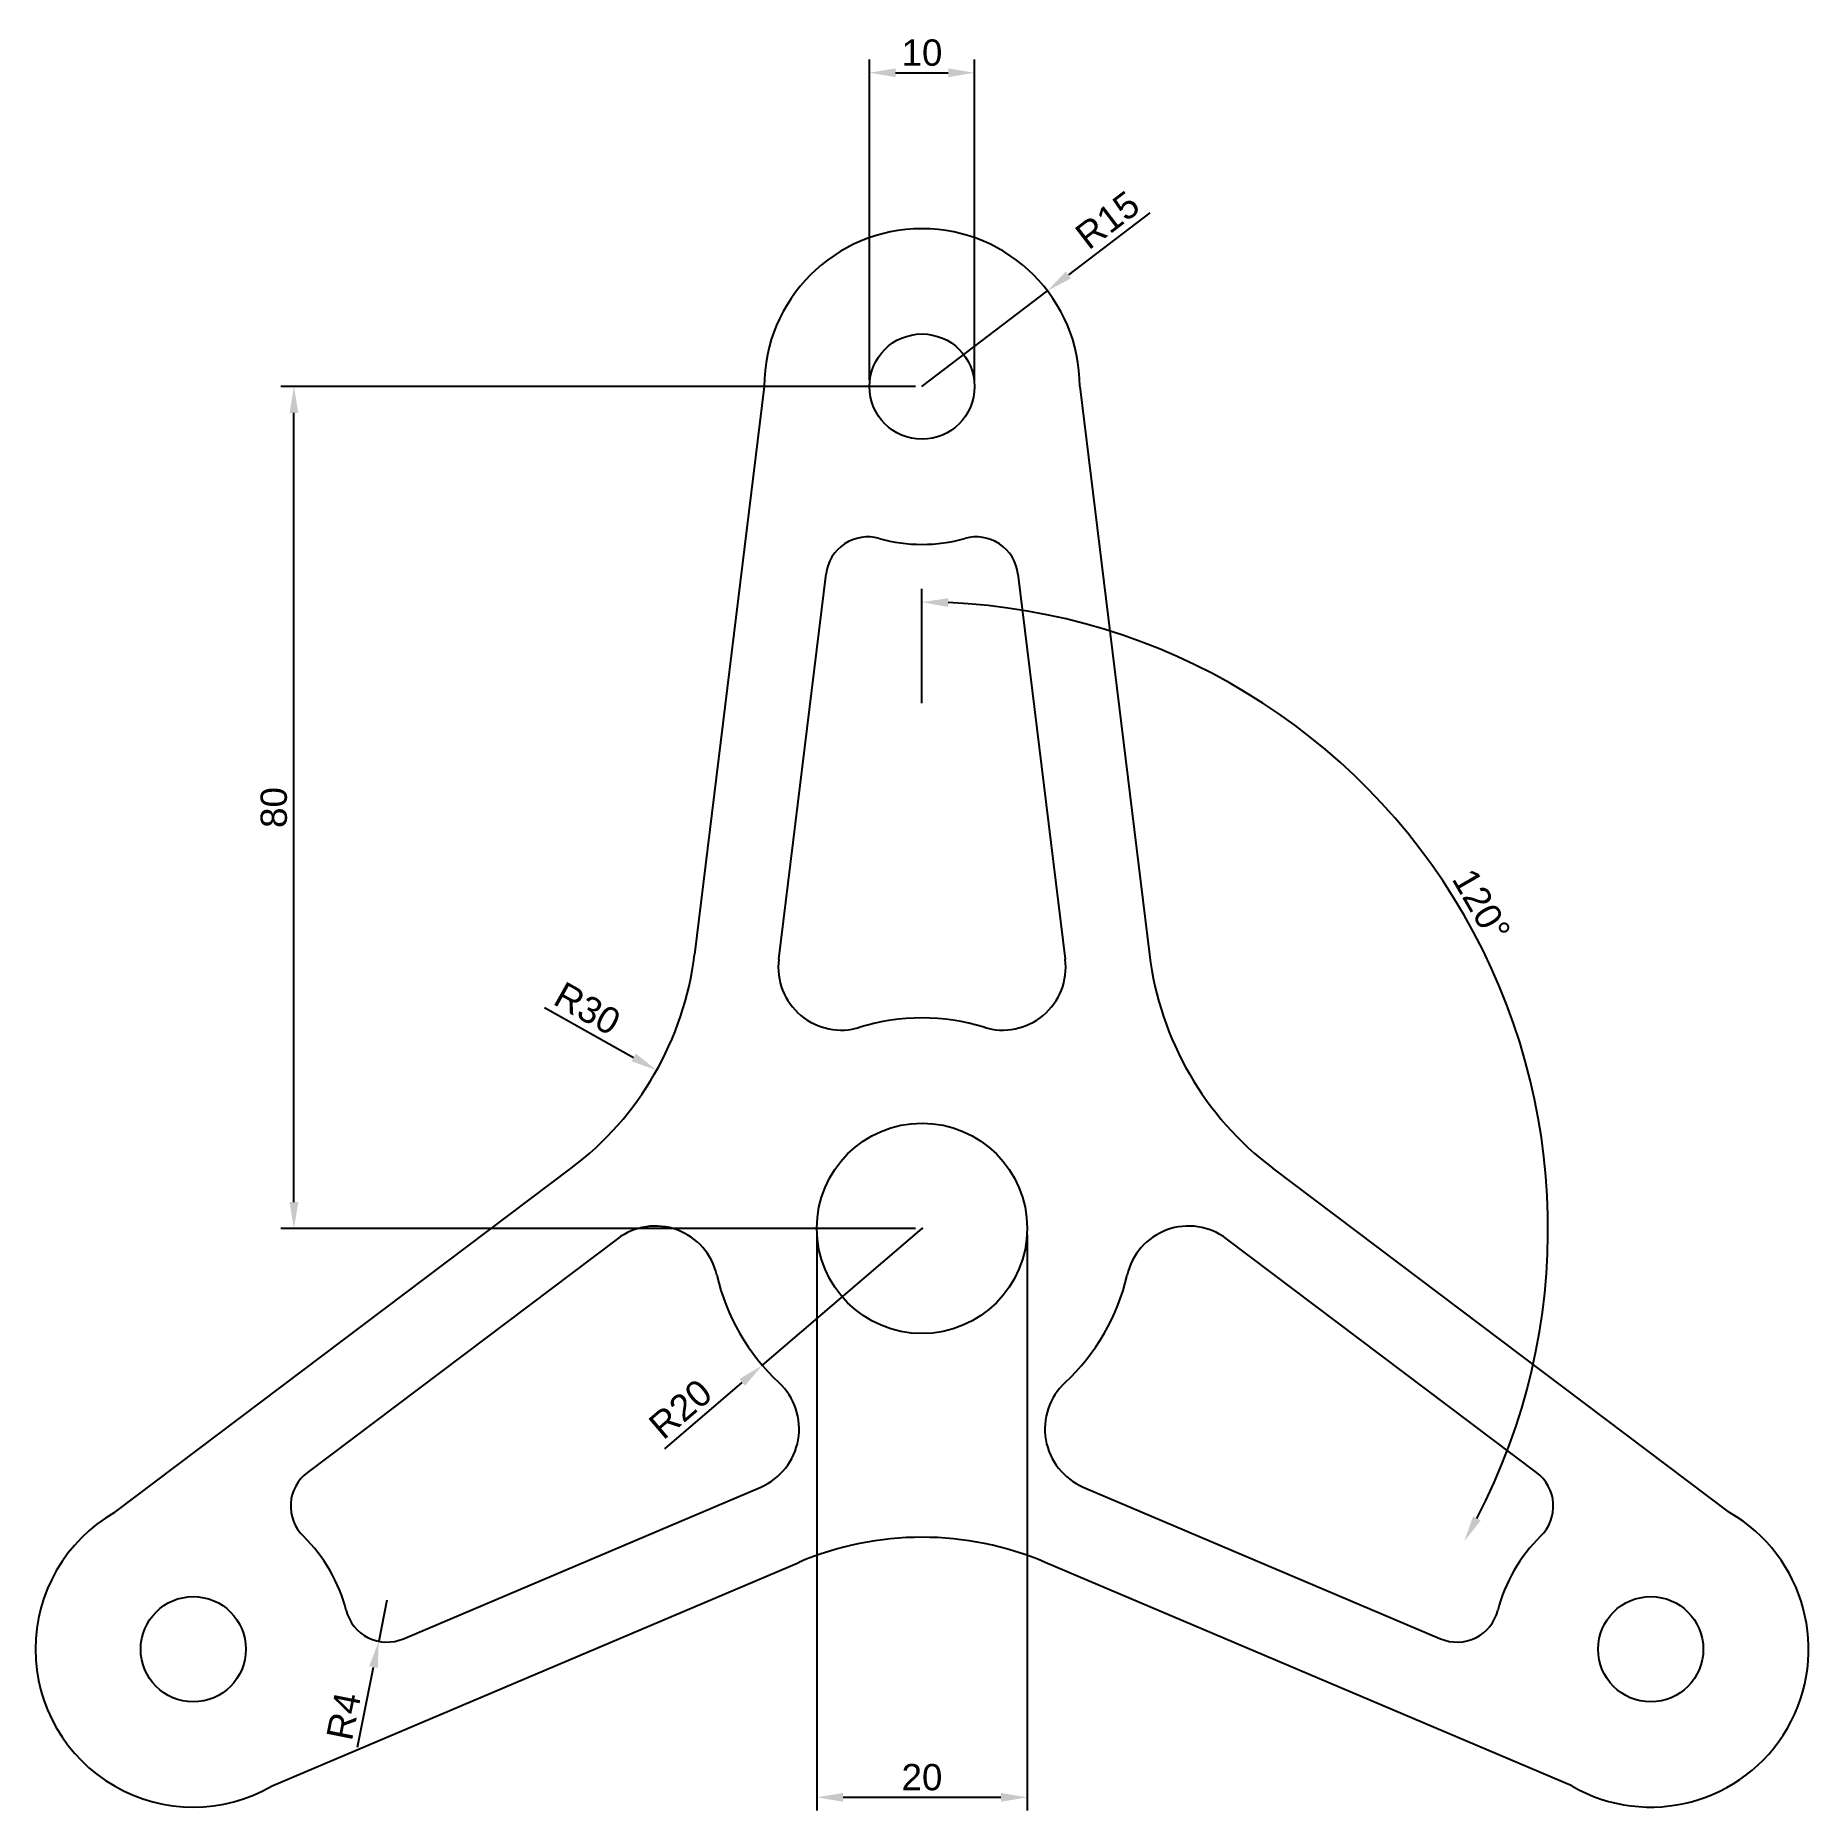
# Model space of a CAD drawing. Header units: millimetres. Extents: x 3029 to 3198, y 1896 to 2065.
import ezdxf

# ---------------------------------------------------------------- set-up
doc = ezdxf.new("R2010")
doc.units = ezdxf.units.MM
doc.layers.add('measure', color=1, linetype='Continuous')
doc.styles.get("Standard").update_dxf_attribs({"font": 'arial.ttf'})
doc.dimstyles.new('ISO-25', dxfattribs={"dimtxt": 2.5, "dimasz": 2.5, "dimexe": 1.25, "dimexo": 0.625, "dimtad": 1, "dimtxsty": 'Standard', "dimcen": 2.5, "dimadec": 0, "dimazin": 0, "dimtfac": 1, "dimtmove": 0, "dimatfit": 3, "dimfxl": 1, "dimarcsym": 0})

# ---------------------------------------------------------------- blocks, each defined once
blk = doc.blocks.new('*D4')
at = {"layer": 'Defpoints', "color": 0, "transparency": 16777216}
for p in [(3103.24, 1951.18), (3123.24, 1951.18), (3123.24, 1897.11)]:
    blk.add_point(p, dxfattribs=at)
at = {"layer": 'measure', "color": 0, "lineweight": -2, "transparency": 16777216}
for p, q in [((3103.24, 1950.56), (3103.24, 1895.86)), ((3123.24, 1950.56), (3123.24, 1895.86)), ((3105.74, 1897.11), (3120.74, 1897.11))]:
    blk.add_line(p, q, dxfattribs=at)
at = {"layer": 'measure', "color": 0, "transparency": 16777216}
for points in [[(3105.74, 1897.52), (3105.74, 1896.69), (3103.24, 1897.11)], [(3120.74, 1897.52), (3120.74, 1896.69), (3123.24, 1897.11)]]:
    blk.add_solid(points, dxfattribs=at)
at = {"layer": 'measure', "color": 0, "transparency": 16777216, "insert": (3113.24, 1899.01), "char_height": 2.5, "attachment_point": 5}
blk.add_mtext('20', dxfattribs=at)
blk = doc.blocks.new('*D5')
at = {"layer": 'Defpoints', "color": 0, "transparency": 16777216}
for p in [(3113.24, 1951.18), (3098.06, 1938.17)]:
    blk.add_point(p, dxfattribs=at)
at = {"layer": 'measure', "color": 0, "lineweight": -2, "transparency": 16777216}
for p, q in [((3113.24, 1951.18), (3098.06, 1938.17)), ((3088.78, 1930.22), (3096.16, 1936.54))]:
    blk.add_line(p, q, dxfattribs=at)
at = {"layer": 'measure', "color": 0, "transparency": 16777216}
blk.add_solid([(3095.89, 1936.86), (3096.43, 1936.23), (3098.06, 1938.17)], dxfattribs=at)
at = {"layer": 'measure', "color": 0, "transparency": 16777216, "insert": (3090.28, 1934.01), "char_height": 2.5, "attachment_point": 5, "rotation": 40.5924}
blk.add_mtext('R20', dxfattribs=at)
blk = doc.blocks.new('*D7')
at = {"layer": 'Defpoints', "color": 0, "transparency": 16777216}
for p in [(3113.24, 2000.47), (3171.86, 1961.52), (3113.24, 1951.18), (3113.24, 1951.18), (3182.53, 1911.18)]:
    blk.add_point(p, dxfattribs=at)
at = {"layer": 'measure', "color": 0, "lineweight": -2, "transparency": 16777216}
blk.add_line((3113.24, 2001.09), (3113.24, 2011.95), dxfattribs=at)
blk.add_arc((3113.24, 1951.18), 59.52, 332.4068, 87.5932, dxfattribs=at)
at = {"layer": 'measure', "color": 0, "transparency": 16777216}
for points in [[(3115.73, 2010.23), (3115.75, 2011.07), (3113.24, 2010.7)], [(3166.36, 1923.41), (3165.63, 1923.81), (3164.79, 1921.42)]]:
    blk.add_solid(points, dxfattribs=at)
at = {"layer": 'measure', "color": 0, "transparency": 16777216, "insert": (3166.43, 1981.89), "char_height": 2.5, "attachment_point": 5, "rotation": 300}
blk.add_mtext('120°', dxfattribs=at)
blk = doc.blocks.new('*D8')
at = {"layer": 'Defpoints', "color": 0, "transparency": 16777216}
for p in [(3125.17, 2040.28), (3113.24, 2031.18)]:
    blk.add_point(p, dxfattribs=at)
at = {"layer": 'measure', "color": 0, "lineweight": -2, "transparency": 16777216}
for p, q in [((3134.91, 2047.7), (3127.16, 2041.79)), ((3113.24, 2031.18), (3125.17, 2040.28))]:
    blk.add_line(p, q, dxfattribs=at)
at = {"layer": 'measure', "color": 0, "transparency": 16777216}
blk.add_solid([(3126.91, 2042.12), (3127.41, 2041.46), (3125.17, 2040.28)], dxfattribs=at)
at = {"layer": 'measure', "color": 0, "transparency": 16777216, "insert": (3130.88, 2047.01), "char_height": 2.5, "attachment_point": 5, "rotation": 37.3135}
blk.add_mtext('R15', dxfattribs=at)
blk = doc.blocks.new('*D9')
at = {"layer": 'Defpoints', "color": 0, "transparency": 16777216}
for p in [(3118.24, 2061.01), (3108.24, 2031.18), (3118.24, 2031.18)]:
    blk.add_point(p, dxfattribs=at)
at = {"layer": 'measure', "color": 0, "lineweight": -2, "transparency": 16777216}
for p, q in [((3108.24, 2031.81), (3108.24, 2062.26)), ((3118.24, 2031.81), (3118.24, 2062.26)), ((3110.74, 2061.01), (3115.74, 2061.01))]:
    blk.add_line(p, q, dxfattribs=at)
at = {"layer": 'measure', "color": 0, "transparency": 16777216}
for points in [[(3110.74, 2061.42), (3110.74, 2060.59), (3108.24, 2061.01)], [(3115.74, 2061.42), (3115.74, 2060.59), (3118.24, 2061.01)]]:
    blk.add_solid(points, dxfattribs=at)
at = {"layer": 'measure', "color": 0, "transparency": 16777216, "insert": (3113.24, 2062.91), "char_height": 2.5, "attachment_point": 5}
blk.add_mtext('10', dxfattribs=at)
blk = doc.blocks.new('*D10')
at = {"layer": 'Defpoints', "color": 0, "transparency": 16777216}
for p in [(3061.84, 1980.86), (3088.02, 1966.21)]:
    blk.add_point(p, dxfattribs=at)
at = {"layer": 'measure', "color": 0, "lineweight": -2, "transparency": 16777216}
blk.add_line((3077.36, 1972.17), (3085.83, 1967.43), dxfattribs=at)
at = {"layer": 'measure', "color": 0, "transparency": 16777216}
blk.add_solid([(3086.04, 1967.79), (3085.63, 1967.06), (3088.02, 1966.21)], dxfattribs=at)
at = {"layer": 'measure', "color": 0, "transparency": 16777216, "insert": (3081.43, 1972.07), "char_height": 2.5, "attachment_point": 5, "rotation": 330.7568}
blk.add_mtext('R30', dxfattribs=at)
blk = doc.blocks.new('*D11')
at = {"layer": 'Defpoints', "color": 0, "transparency": 16777216}
for p in [(3062.38, 1915.86), (3061.59, 1911.94)]:
    blk.add_point(p, dxfattribs=at)
at = {"layer": 'measure', "color": 0, "lineweight": -2, "transparency": 16777216}
for p, q in [((3062.38, 1915.86), (3061.59, 1911.94)), ((3059.57, 1901.87), (3061.1, 1909.49))]:
    blk.add_line(p, q, dxfattribs=at)
at = {"layer": 'measure', "color": 0, "transparency": 16777216}
blk.add_solid([(3060.69, 1909.57), (3061.51, 1909.41), (3061.59, 1911.94)], dxfattribs=at)
at = {"layer": 'measure', "color": 0, "transparency": 16777216, "insert": (3058.25, 1904.82), "char_height": 2.5, "attachment_point": 5, "rotation": 78.6632}
blk.add_mtext('R4', dxfattribs=at)
blk = doc.blocks.new('*D12')
at = {"layer": 'Defpoints', "color": 0, "transparency": 16777216}
for p in [(3053.53, 2031.18), (3113.24, 2031.18), (3113.24, 1951.18)]:
    blk.add_point(p, dxfattribs=at)
at = {"layer": 'measure', "color": 0, "lineweight": -2, "transparency": 16777216}
for p, q in [((3112.62, 2031.18), (3052.28, 2031.18)), ((3053.53, 1953.68), (3053.53, 2028.68)), ((3112.62, 1951.18), (3052.28, 1951.18))]:
    blk.add_line(p, q, dxfattribs=at)
at = {"layer": 'measure', "color": 0, "transparency": 16777216}
for points in [[(3053.11, 2028.68), (3053.95, 2028.68), (3053.53, 2031.18)], [(3053.11, 1953.68), (3053.95, 1953.68), (3053.53, 1951.18)]]:
    blk.add_solid(points, dxfattribs=at)
at = {"layer": 'measure', "color": 0, "transparency": 16777216, "insert": (3051.63, 1991.18), "char_height": 2.5, "attachment_point": 5, "rotation": 90}
blk.add_mtext('80', dxfattribs=at)

msp = doc.modelspace()

# ---------------------------------------------------------------- linework, layer by layer
for p, q in [((3098.244, 2031.182), (3091.616, 1977.205)), ((3128.244, 2031.182), (3134.871, 1977.205)), ((3099.621, 1976.757), (3104.118, 2013.383)), ((3122.369, 2013.383), (3126.866, 1976.757)), ((3036.462, 1924.173), (3079.894, 1956.902)), ((3190.026, 1924.173), (3146.593, 1956.902)), ((3084.284, 1950.192), (3054.814, 1927.985)), ((3171.673, 1927.985), (3142.203, 1950.192)), ((3063.939, 1912.179), (3097.906, 1926.598)), ((3128.581, 1926.598), (3162.548, 1912.179)), ((3051.462, 1898.192), (3101.522, 1919.441)), ((3175.026, 1898.192), (3124.966, 1919.441))]:
    msp.add_line(p, q)
for centre, radius in [((3113.244, 2031.182), 5), ((3113.244, 1951.182), 10), ((3043.962, 1911.182), 5), ((3182.526, 1911.182), 5)]:
    msp.add_circle(centre, radius)
for centre, radius, start, end in [((3113.244, 2031.182), 15, 0, 180), ((3108.088, 2012.895), 4, 74.25657, 173), ((3113.244, 2031.182), 15, 254.25657, 285.74343), ((3118.399, 2012.895), 4, 7, 105.74343), ((3061.84, 1980.861), 30, 307, 353), ((3164.648, 1980.861), 30, 187, 233), ((3105.576, 1976.026), 6, 173, 287.15106), ((3120.911, 1976.026), 6, 252.84894, 7), ((3113.244, 1951.182), 20, 72.84894, 107.15106), ((3087.895, 1945.401), 6, 12.84894, 127), ((3138.593, 1945.401), 6, 53, 167.15106), ((3113.244, 1951.182), 20, 192.84894, 227.15106), ((3113.244, 1951.182), 20, 192.84894, 227.15106), ((3113.244, 1951.182), 20, 312.84894, 347.15106), ((3113.244, 1951.182), 20, 312.84894, 347.15106), ((3095.562, 1932.121), 6, 293, 47.15106), ((3130.925, 1932.121), 6, 132.84894, 247), ((3057.221, 1924.791), 4, 127, 225.74343), ((3169.266, 1924.791), 4, 314.25657, 53), ((3043.962, 1911.182), 15, 120, 300), ((3182.526, 1911.182), 15, 240, 60), ((3043.962, 1911.182), 15, 14.25657, 45.74343), ((3113.244, 1891.826), 30, 67, 113), ((3182.526, 1911.182), 15, 134.25657, 165.74343), ((3062.376, 1915.861), 4, 194.25657, 293), ((3164.111, 1915.861), 4, 247, 345.74343)]:
    msp.add_arc(centre, radius, start, end)
msp.add_point((3113.244, 1951.182))
msp.add_point((3113.244, 1951.182))
msp.add_point((3113.244, 1951.182))

# ---------------------------------------------------------------- dimensions: what is measured, and where the dimension line sits
at = {"layer": 'measure'}
for base, p1, p2, picture, middle in [((3118.244, 2061.006), (3108.244, 2031.182), (3118.244, 2031.182), '*D9', (3113.244, 2062.908)), ((3123.244, 1897.107), (3103.244, 1951.182), (3123.244, 1951.182), '*D4', (3113.244, 1899.008))]:
    dim = msp.add_linear_dim(base=base, p1=p1, p2=p2, dimstyle='ISO-25', dxfattribs=at)
    dim.commit()
    dim.dimension.update_dxf_attribs({"geometry": picture, "text_midpoint": middle})
for center, mpoint, picture, middle in [((3113.244, 2031.182), (3125.174, 2040.275), '*D8', (3130.878, 2047.013)), ((3113.244, 1951.182), (3098.056, 1938.169), '*D5', (3090.283, 1934.012)), ((3062.376, 1915.861), (3061.59, 1911.94), '*D11', (3058.251, 1904.822))]:
    dim = msp.add_radius_dim(center=center, mpoint=mpoint, dimstyle='ISO-25', dxfattribs=at)
    dim.commit()
    dim.dimension.update_dxf_attribs({"geometry": picture, "text_midpoint": middle})
dim = msp.add_linear_dim(base=(3053.53, 2031.182), p1=(3113.244, 1951.182), p2=(3113.244, 2031.182), angle=90, dimstyle='ISO-25', dxfattribs=at)
dim.commit()
dim.dimension.update_dxf_attribs({"geometry": '*D12', "text_midpoint": (3051.628, 1991.182)})
dim = msp.add_angular_dim_2l(base=(3171.858, 1961.518), line1=((3113.244, 1951.182), (3182.526, 1911.182)), line2=((3113.244, 1951.182), (3113.244, 2000.466)), dimstyle='ISO-25', dxfattribs=at)
dim.commit()
dim.dimension.update_dxf_attribs({"geometry": '*D7', "text_midpoint": (3166.435, 1981.892)})
dim = msp.add_radius_dim(center=(3061.84, 1980.861), mpoint=(3088.016, 1966.205), dimstyle='ISO-25', dxfattribs=at)
dim.commit()
dim.dimension.update_dxf_attribs({"geometry": '*D10', "text_midpoint": (3080.506, 1970.41), "dimtype": 164})

doc.saveas('drawing.dxf')
